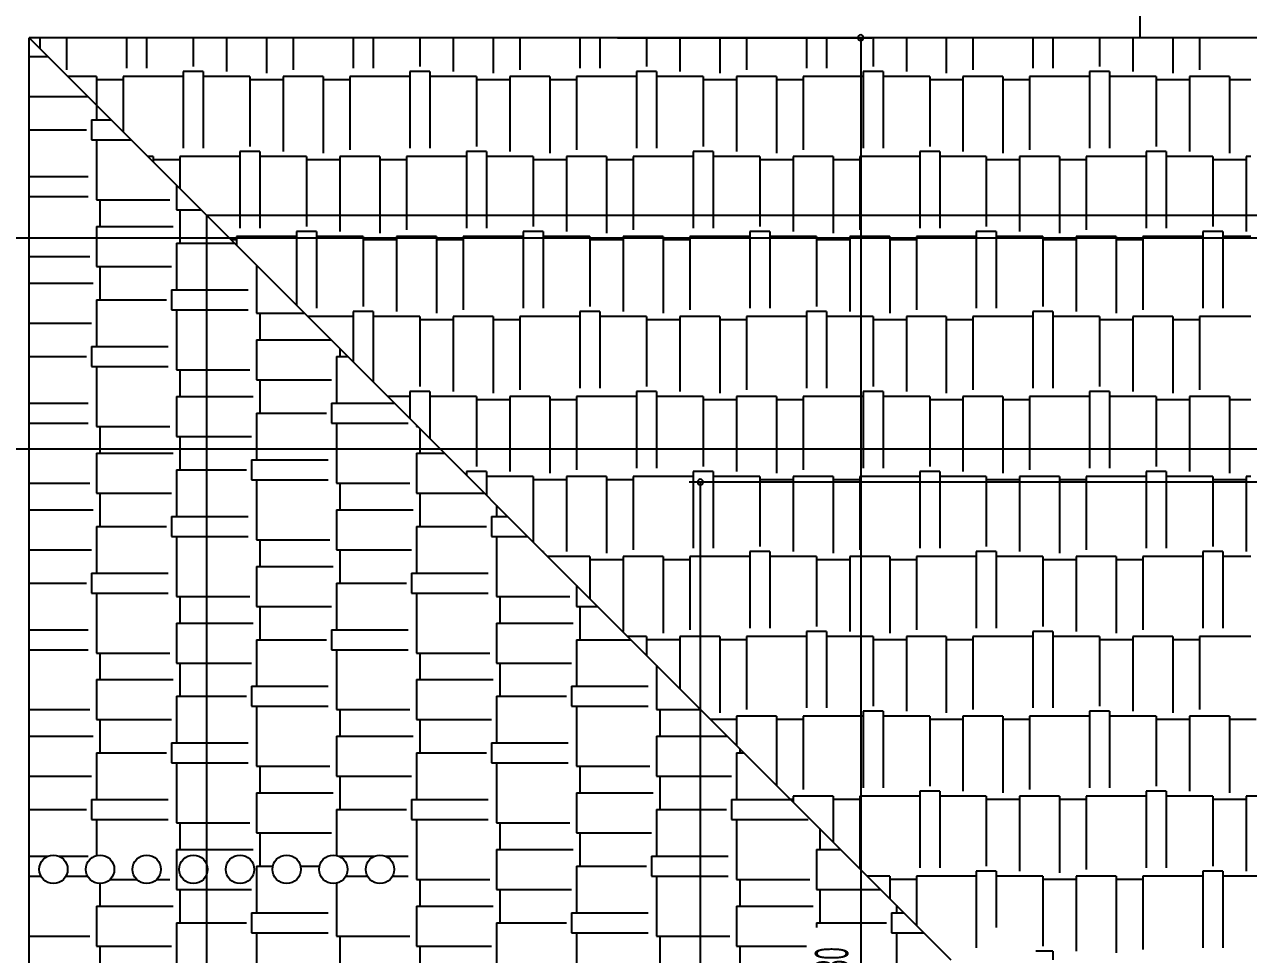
# Model space of a CAD drawing. Extents: x 3907.4 to 3911.57, y -3054.42 to -3053.7.
# Drawn here: x 3908.4701 to 3908.5803, y -3054.2086 to -3054.1248 of the extents above; entities that cross this region are included whole.
import ezdxf

# ---------------------------------------------------------------- set-up
doc = ezdxf.new("R2010")
doc.units = 0
doc.header["$LTSCALE"] = 2
doc.header["$MEASUREMENT"] = 0
doc.linetypes.add('ACAD_ISO07W100', pattern=[3.5, 0.5, -3])
doc.linetypes.add('ACAD_ISO10W100', pattern=[18, 12, -3, 0, -3])
doc.layers.get('0').update_dxf_attribs({"linetype": 'CONTINUOUS'})
doc.layers.get('DEFPOINTS').update_dxf_attribs({"linetype": 'CONTINUOUS'})
for name, color, linetype in [('AKS', 11, 'CONTINUOUS'), ('MB', 11, 'CONTINUOUS'), ('OLÇÜ', 6, 'CONTINUOUS'), ('TARAMA', 9, 'CONTINUOUS'), ('TEXT', 11, 'CONTINUOUS')]:
    doc.layers.add(name, color=color, linetype=linetype)
doc.styles.add('ÖLÇÜ', font='stylu.ttf', dxfattribs={"width": 0.5})

msp = doc.modelspace()

# ---------------------------------------------------------------- linework, layer by layer
at = {"color": 0, "linetype": 'ByBlock'}
for centre, start, end in [((3908.54534, -3054.12603), 90, 270), ((3908.54534, -3054.12603), 270, 90), ((3908.5309, -3054.16603), 90, 270), ((3908.5309, -3054.16603), 270, 90)]:
    msp.add_arc(centre, 0.00025, start, end, dxfattribs=at)
at = {"layer": 'AKS', "linetype": 'ACAD_ISO10W100'}
for p, q in [((3908.43096, -3054.14403), (3908.80647, -3054.14403)), ((3908.43096, -3054.16303), (3908.80647, -3054.16303))]:
    msp.add_line(p, q, dxfattribs=at)
at = {"layer": 'DEFPOINTS', "color": 6}
for p, q in [((3908.60447, -3054.16603), (3908.5299, -3054.16603)), ((3908.5309, -3054.16603), (3908.5309, -3054.27303))]:
    msp.add_line(p, q, dxfattribs=at)
at = {"layer": 'MB', "color": 2}
msp.add_line((3908.57047, -3053.82403), (3908.57047, -3054.12603), dxfattribs=at)
at = {"layer": 'MB'}
for p, q in [((3908.47047, -3054.29203), (3908.47047, -3054.12603)), ((3908.59647, -3054.12603), (3908.47047, -3054.12603)), ((3908.47047, -3054.12603), (3908.55347, -3054.20903)), ((3908.57047, -3054.12603), (3908.47047, -3054.12603))]:
    msp.add_line(p, q, dxfattribs=at)
at = {"layer": 'MB', "color": 2, "linetype": 'ACAD_ISO07W100', "ltscale": 5}
for p in [(3908.48647, -3054.27603), (3908.59367, -3054.14203)]:
    msp.add_line(p, (3908.48647, -3054.14203), dxfattribs=at)
at = {"layer": 'OLÇÜ', "color": 6}
for p, q in [((3908.52345, -3054.12603), (3908.54634, -3054.12603)), ((3908.54534, -3054.12603), (3908.54534, -3054.29203))]:
    msp.add_line(p, q, dxfattribs=at)
at = {"layer": 'TARAMA'}
for p, q in [((3908.47145, -3054.12603), (3908.47145, -3054.12701)), ((3908.47385, -3054.12603), (3908.47385, -3054.12892)), ((3908.47925, -3054.12603), (3908.47925, -3054.12877)), ((3908.48105, -3054.12603), (3908.48105, -3054.12877)), ((3908.48525, -3054.12603), (3908.48525, -3054.12862)), ((3908.48825, -3054.12603), (3908.48825, -3054.12907)), ((3908.49185, -3054.12603), (3908.49185, -3054.12922)), ((3908.49425, -3054.12603), (3908.49425, -3054.12892)), ((3908.49965, -3054.12603), (3908.49965, -3054.12877)), ((3908.50145, -3054.12603), (3908.50145, -3054.12877)), ((3908.50565, -3054.12603), (3908.50565, -3054.12862)), ((3908.50865, -3054.12603), (3908.50865, -3054.12907)), ((3908.51225, -3054.12603), (3908.51225, -3054.12922)), ((3908.51465, -3054.12603), (3908.51465, -3054.12892)), ((3908.52005, -3054.12603), (3908.52005, -3054.12877)), ((3908.52185, -3054.12603), (3908.52185, -3054.12877)), ((3908.52605, -3054.12603), (3908.52605, -3054.12862)), ((3908.52905, -3054.12603), (3908.52905, -3054.12907)), ((3908.53265, -3054.12603), (3908.53265, -3054.12922)), ((3908.53505, -3054.12603), (3908.53505, -3054.12892)), ((3908.54045, -3054.12603), (3908.54045, -3054.12877)), ((3908.54225, -3054.12603), (3908.54225, -3054.12877)), ((3908.54645, -3054.12603), (3908.54645, -3054.12862)), ((3908.54945, -3054.12603), (3908.54945, -3054.12907)), ((3908.55305, -3054.12603), (3908.55305, -3054.12922)), ((3908.55545, -3054.12603), (3908.55545, -3054.12892)), ((3908.56085, -3054.12603), (3908.56085, -3054.12877)), ((3908.56265, -3054.12603), (3908.56265, -3054.12877)), ((3908.56685, -3054.12603), (3908.56685, -3054.12862)), ((3908.56985, -3054.12603), (3908.56985, -3054.12907)), ((3908.57345, -3054.12603), (3908.57345, -3054.12922)), ((3908.57585, -3054.12603), (3908.57585, -3054.12892)), ((3908.47047, -3054.12772), (3908.47215, -3054.12772)), ((3908.48615, -3054.12907), (3908.48435, -3054.12907)), ((3908.48435, -3054.12907), (3908.48435, -3054.13597)), ((3908.48615, -3054.12907), (3908.48615, -3054.13597)), ((3908.50655, -3054.12907), (3908.50475, -3054.12907)), ((3908.50475, -3054.12907), (3908.50475, -3054.13597)), ((3908.50655, -3054.12907), (3908.50655, -3054.13597)), ((3908.52695, -3054.12907), (3908.52515, -3054.12907)), ((3908.52515, -3054.12907), (3908.52515, -3054.13597)), ((3908.52695, -3054.12907), (3908.52695, -3054.13597)), ((3908.54735, -3054.12907), (3908.54555, -3054.12907)), ((3908.54555, -3054.12907), (3908.54555, -3054.13597)), ((3908.54735, -3054.12907), (3908.54735, -3054.13597)), ((3908.56775, -3054.12907), (3908.56595, -3054.12907)), ((3908.56595, -3054.12907), (3908.56595, -3054.13597)), ((3908.56775, -3054.12907), (3908.56775, -3054.13597)), ((3908.47655, -3054.12952), (3908.47395, -3054.12952)), ((3908.47655, -3054.12952), (3908.47655, -3054.13211)), ((3908.47895, -3054.12982), (3908.47655, -3054.12982)), ((3908.48435, -3054.12952), (3908.47895, -3054.12952)), ((3908.47895, -3054.12952), (3908.47895, -3054.13451)), ((3908.49035, -3054.12952), (3908.48615, -3054.12952)), ((3908.49035, -3054.12952), (3908.49035, -3054.13582)), ((3908.49335, -3054.12982), (3908.49035, -3054.12982)), ((3908.49695, -3054.12952), (3908.49335, -3054.12952)), ((3908.49335, -3054.12952), (3908.49335, -3054.13627)), ((3908.49695, -3054.12952), (3908.49695, -3054.13642)), ((3908.49935, -3054.12982), (3908.49695, -3054.12982)), ((3908.50475, -3054.12952), (3908.49935, -3054.12952)), ((3908.49935, -3054.12952), (3908.49935, -3054.13612)), ((3908.51075, -3054.12952), (3908.50655, -3054.12952)), ((3908.51075, -3054.12952), (3908.51075, -3054.13582)), ((3908.51375, -3054.12982), (3908.51075, -3054.12982)), ((3908.51735, -3054.12952), (3908.51375, -3054.12952)), ((3908.51375, -3054.12952), (3908.51375, -3054.13627)), ((3908.51735, -3054.12952), (3908.51735, -3054.13642)), ((3908.51975, -3054.12982), (3908.51735, -3054.12982)), ((3908.52515, -3054.12952), (3908.51975, -3054.12952)), ((3908.51975, -3054.12952), (3908.51975, -3054.13612)), ((3908.53115, -3054.12952), (3908.52695, -3054.12952)), ((3908.53115, -3054.12952), (3908.53115, -3054.13582)), ((3908.53415, -3054.12982), (3908.53115, -3054.12982)), ((3908.53775, -3054.12952), (3908.53415, -3054.12952)), ((3908.53415, -3054.12952), (3908.53415, -3054.13627)), ((3908.53775, -3054.12952), (3908.53775, -3054.13642)), ((3908.54015, -3054.12982), (3908.53775, -3054.12982)), ((3908.54555, -3054.12952), (3908.54015, -3054.12952)), ((3908.54015, -3054.12952), (3908.54015, -3054.13612)), ((3908.55155, -3054.12952), (3908.54735, -3054.12952)), ((3908.55155, -3054.12952), (3908.55155, -3054.13582)), ((3908.55455, -3054.12982), (3908.55155, -3054.12982)), ((3908.55815, -3054.12952), (3908.55455, -3054.12952)), ((3908.55455, -3054.12952), (3908.55455, -3054.13627)), ((3908.55815, -3054.12952), (3908.55815, -3054.13642)), ((3908.56055, -3054.12982), (3908.55815, -3054.12982)), ((3908.56595, -3054.12952), (3908.56055, -3054.12952)), ((3908.56055, -3054.12952), (3908.56055, -3054.13612)), ((3908.57195, -3054.12952), (3908.56775, -3054.12952)), ((3908.57195, -3054.12952), (3908.57195, -3054.13582)), ((3908.57495, -3054.12982), (3908.57195, -3054.12982)), ((3908.57855, -3054.12952), (3908.57495, -3054.12952)), ((3908.57495, -3054.12952), (3908.57495, -3054.13627)), ((3908.57855, -3054.12952), (3908.57855, -3054.13642)), ((3908.58047, -3054.12982), (3908.57855, -3054.12982)), ((3908.47047, -3054.13132), (3908.47575, -3054.13132)), ((3908.47655, -3054.13211), (3908.47655, -3054.13342)), ((3908.4761, -3054.13342), (3908.4761, -3054.13522)), ((3908.4761, -3054.13342), (3908.47785, -3054.13342)), ((3908.47047, -3054.13432), (3908.47565, -3054.13432)), ((3908.4761, -3054.13522), (3908.47965, -3054.13522)), ((3908.47655, -3054.13522), (3908.47655, -3054.14062)), ((3908.48165, -3054.13672), (3908.48115, -3054.13672)), ((3908.48165, -3054.13672), (3908.48165, -3054.13721)), ((3908.48405, -3054.13702), (3908.48165, -3054.13702)), ((3908.48945, -3054.13672), (3908.48405, -3054.13672)), ((3908.48405, -3054.13672), (3908.48405, -3054.13961)), ((3908.49125, -3054.13627), (3908.48945, -3054.13627)), ((3908.48945, -3054.13627), (3908.48945, -3054.14203)), ((3908.49125, -3054.13627), (3908.49125, -3054.14203)), ((3908.49545, -3054.13672), (3908.49125, -3054.13672)), ((3908.49545, -3054.13672), (3908.49545, -3054.14203)), ((3908.49845, -3054.13702), (3908.49545, -3054.13702)), ((3908.50205, -3054.13672), (3908.49845, -3054.13672)), ((3908.49845, -3054.13672), (3908.49845, -3054.14203)), ((3908.50205, -3054.13672), (3908.50205, -3054.14203)), ((3908.50445, -3054.13702), (3908.50205, -3054.13702)), ((3908.50985, -3054.13672), (3908.50445, -3054.13672)), ((3908.50445, -3054.13672), (3908.50445, -3054.14203)), ((3908.51165, -3054.13627), (3908.50985, -3054.13627)), ((3908.50985, -3054.13627), (3908.50985, -3054.14203)), ((3908.51165, -3054.13627), (3908.51165, -3054.14203)), ((3908.51585, -3054.13672), (3908.51165, -3054.13672)), ((3908.51585, -3054.13672), (3908.51585, -3054.14203)), ((3908.51885, -3054.13702), (3908.51585, -3054.13702)), ((3908.52245, -3054.13672), (3908.51885, -3054.13672)), ((3908.51885, -3054.13672), (3908.51885, -3054.14203)), ((3908.52245, -3054.13672), (3908.52245, -3054.14203)), ((3908.52485, -3054.13702), (3908.52245, -3054.13702)), ((3908.53025, -3054.13672), (3908.52485, -3054.13672)), ((3908.52485, -3054.13672), (3908.52485, -3054.14203)), ((3908.53205, -3054.13627), (3908.53025, -3054.13627)), ((3908.53025, -3054.13627), (3908.53025, -3054.14203)), ((3908.53205, -3054.13627), (3908.53205, -3054.14203)), ((3908.53625, -3054.13672), (3908.53205, -3054.13672)), ((3908.53625, -3054.13672), (3908.53625, -3054.14203)), ((3908.53925, -3054.13702), (3908.53625, -3054.13702)), ((3908.54285, -3054.13672), (3908.53925, -3054.13672)), ((3908.53925, -3054.13672), (3908.53925, -3054.14203)), ((3908.54285, -3054.13672), (3908.54285, -3054.14203)), ((3908.54525, -3054.13702), (3908.54285, -3054.13702)), ((3908.55065, -3054.13672), (3908.54525, -3054.13672)), ((3908.54525, -3054.13672), (3908.54525, -3054.14203)), ((3908.55245, -3054.13627), (3908.55065, -3054.13627)), ((3908.55065, -3054.13627), (3908.55065, -3054.14203)), ((3908.55245, -3054.13627), (3908.55245, -3054.14203)), ((3908.55665, -3054.13672), (3908.55245, -3054.13672)), ((3908.55665, -3054.13672), (3908.55665, -3054.14203)), ((3908.55965, -3054.13702), (3908.55665, -3054.13702)), ((3908.56325, -3054.13672), (3908.55965, -3054.13672)), ((3908.55965, -3054.13672), (3908.55965, -3054.14203)), ((3908.56325, -3054.13672), (3908.56325, -3054.14203)), ((3908.56565, -3054.13702), (3908.56325, -3054.13702)), ((3908.57105, -3054.13672), (3908.56565, -3054.13672)), ((3908.56565, -3054.13672), (3908.56565, -3054.14203)), ((3908.57285, -3054.13627), (3908.57105, -3054.13627)), ((3908.57105, -3054.13627), (3908.57105, -3054.14203)), ((3908.57285, -3054.13627), (3908.57285, -3054.14203)), ((3908.57705, -3054.13672), (3908.57285, -3054.13672)), ((3908.57705, -3054.13672), (3908.57705, -3054.14203)), ((3908.58005, -3054.13702), (3908.57705, -3054.13702)), ((3908.58047, -3054.13672), (3908.58005, -3054.13672)), ((3908.58005, -3054.13672), (3908.58005, -3054.14203)), ((3908.47047, -3054.13852), (3908.4758, -3054.13852)), ((3908.48375, -3054.13931), (3908.48375, -3054.14152)), ((3908.47047, -3054.14032), (3908.4758, -3054.14032)), ((3908.47655, -3054.14062), (3908.48315, -3054.14062)), ((3908.47685, -3054.14062), (3908.47685, -3054.14302)), ((3908.48375, -3054.14152), (3908.48595, -3054.14152)), ((3908.48405, -3054.14152), (3908.48405, -3054.14452)), ((3908.48945, -3054.14203), (3908.48945, -3054.14317)), ((3908.49125, -3054.14203), (3908.49125, -3054.14317)), ((3908.49545, -3054.14203), (3908.49545, -3054.14302)), ((3908.49845, -3054.14203), (3908.49845, -3054.14347)), ((3908.50205, -3054.14203), (3908.50205, -3054.14362)), ((3908.50445, -3054.14203), (3908.50445, -3054.14332)), ((3908.50985, -3054.14203), (3908.50985, -3054.14317)), ((3908.51165, -3054.14203), (3908.51165, -3054.14317)), ((3908.51585, -3054.14203), (3908.51585, -3054.14302)), ((3908.51885, -3054.14203), (3908.51885, -3054.14347)), ((3908.52245, -3054.14203), (3908.52245, -3054.14362)), ((3908.52485, -3054.14203), (3908.52485, -3054.14332)), ((3908.53025, -3054.14203), (3908.53025, -3054.14317)), ((3908.53205, -3054.14203), (3908.53205, -3054.14317)), ((3908.53625, -3054.14203), (3908.53625, -3054.14302)), ((3908.53925, -3054.14203), (3908.53925, -3054.14347)), ((3908.54285, -3054.14203), (3908.54285, -3054.14362)), ((3908.54525, -3054.14203), (3908.54525, -3054.14332)), ((3908.55065, -3054.14203), (3908.55065, -3054.14317)), ((3908.55245, -3054.14203), (3908.55245, -3054.14317)), ((3908.55665, -3054.14203), (3908.55665, -3054.14302)), ((3908.55965, -3054.14203), (3908.55965, -3054.14347)), ((3908.56325, -3054.14203), (3908.56325, -3054.14362)), ((3908.56565, -3054.14203), (3908.56565, -3054.14332)), ((3908.57105, -3054.14203), (3908.57105, -3054.14317)), ((3908.57285, -3054.14203), (3908.57285, -3054.14317)), ((3908.57705, -3054.14203), (3908.57705, -3054.14302)), ((3908.58005, -3054.14203), (3908.58005, -3054.14347)), ((3908.47655, -3054.14302), (3908.47655, -3054.14662)), ((3908.47655, -3054.14302), (3908.48345, -3054.14302)), ((3908.49635, -3054.14347), (3908.49455, -3054.14347)), ((3908.49455, -3054.14347), (3908.49455, -3054.15011)), ((3908.49635, -3054.14347), (3908.49635, -3054.15037)), ((3908.51675, -3054.14347), (3908.51495, -3054.14347)), ((3908.51495, -3054.14347), (3908.51495, -3054.15037)), ((3908.51675, -3054.14347), (3908.51675, -3054.15037)), ((3908.53715, -3054.14347), (3908.53535, -3054.14347)), ((3908.53535, -3054.14347), (3908.53535, -3054.15037)), ((3908.53715, -3054.14347), (3908.53715, -3054.15037)), ((3908.55755, -3054.14347), (3908.55575, -3054.14347)), ((3908.55575, -3054.14347), (3908.55575, -3054.15037)), ((3908.55755, -3054.14347), (3908.55755, -3054.15037)), ((3908.57795, -3054.14347), (3908.57615, -3054.14347)), ((3908.57615, -3054.14347), (3908.57615, -3054.15037)), ((3908.57795, -3054.14347), (3908.57795, -3054.15037)), ((3908.48375, -3054.14452), (3908.48375, -3054.14872)), ((3908.48375, -3054.14452), (3908.48647, -3054.14452)), ((3908.48647, -3054.14452), (3908.48895, -3054.14452)), ((3908.48915, -3054.14422), (3908.48865, -3054.14422)), ((3908.49455, -3054.14392), (3908.48915, -3054.14392)), ((3908.48915, -3054.14392), (3908.48915, -3054.14471)), ((3908.50055, -3054.14392), (3908.49635, -3054.14392)), ((3908.50055, -3054.14392), (3908.50055, -3054.15022)), ((3908.50355, -3054.14422), (3908.50055, -3054.14422)), ((3908.50715, -3054.14392), (3908.50355, -3054.14392)), ((3908.50355, -3054.14392), (3908.50355, -3054.15067)), ((3908.50715, -3054.14392), (3908.50715, -3054.15082)), ((3908.50955, -3054.14422), (3908.50715, -3054.14422)), ((3908.51495, -3054.14392), (3908.50955, -3054.14392)), ((3908.50955, -3054.14392), (3908.50955, -3054.15052)), ((3908.52095, -3054.14392), (3908.51675, -3054.14392)), ((3908.52095, -3054.14392), (3908.52095, -3054.15022)), ((3908.52395, -3054.14422), (3908.52095, -3054.14422)), ((3908.52755, -3054.14392), (3908.52395, -3054.14392)), ((3908.52395, -3054.14392), (3908.52395, -3054.15067)), ((3908.52755, -3054.14392), (3908.52755, -3054.15082)), ((3908.52995, -3054.14422), (3908.52755, -3054.14422)), ((3908.53535, -3054.14392), (3908.52995, -3054.14392)), ((3908.52995, -3054.14392), (3908.52995, -3054.15052)), ((3908.54135, -3054.14392), (3908.53715, -3054.14392)), ((3908.54135, -3054.14392), (3908.54135, -3054.15022)), ((3908.54435, -3054.14422), (3908.54135, -3054.14422)), ((3908.54795, -3054.14392), (3908.54435, -3054.14392)), ((3908.54435, -3054.14392), (3908.54435, -3054.15067)), ((3908.54795, -3054.14392), (3908.54795, -3054.15082)), ((3908.55035, -3054.14422), (3908.54795, -3054.14422)), ((3908.55575, -3054.14392), (3908.55035, -3054.14392)), ((3908.55035, -3054.14392), (3908.55035, -3054.15052)), ((3908.56175, -3054.14392), (3908.55755, -3054.14392)), ((3908.56175, -3054.14392), (3908.56175, -3054.15022)), ((3908.56475, -3054.14422), (3908.56175, -3054.14422)), ((3908.56835, -3054.14392), (3908.56475, -3054.14392)), ((3908.56475, -3054.14392), (3908.56475, -3054.15067)), ((3908.56835, -3054.14392), (3908.56835, -3054.15082)), ((3908.57075, -3054.14422), (3908.56835, -3054.14422)), ((3908.57615, -3054.14392), (3908.57075, -3054.14392)), ((3908.57075, -3054.14392), (3908.57075, -3054.15052)), ((3908.58047, -3054.14392), (3908.57795, -3054.14392)), ((3908.47047, -3054.14572), (3908.47595, -3054.14572)), ((3908.47655, -3054.14662), (3908.4833, -3054.14662)), ((3908.47685, -3054.14662), (3908.47685, -3054.14962)), ((3908.49095, -3054.14651), (3908.49095, -3054.15082)), ((3908.47047, -3054.14812), (3908.47625, -3054.14812)), ((3908.4833, -3054.14872), (3908.4833, -3054.15052)), ((3908.4833, -3054.14872), (3908.48647, -3054.14872)), ((3908.48647, -3054.14872), (3908.4902, -3054.14872)), ((3908.47655, -3054.14962), (3908.47655, -3054.15382)), ((3908.47655, -3054.14962), (3908.48285, -3054.14962)), ((3908.4833, -3054.15052), (3908.48647, -3054.15052)), ((3908.48375, -3054.15052), (3908.48375, -3054.15592)), ((3908.48647, -3054.15052), (3908.4902, -3054.15052)), ((3908.49095, -3054.15082), (3908.49525, -3054.15082)), ((3908.49125, -3054.15082), (3908.49125, -3054.15322)), ((3908.49965, -3054.15112), (3908.49555, -3054.15112)), ((3908.50145, -3054.15067), (3908.49965, -3054.15067)), ((3908.49965, -3054.15067), (3908.49965, -3054.15521)), ((3908.50145, -3054.15067), (3908.50145, -3054.15701)), ((3908.50565, -3054.15112), (3908.50145, -3054.15112)), ((3908.50565, -3054.15112), (3908.50565, -3054.15742)), ((3908.50865, -3054.15142), (3908.50565, -3054.15142)), ((3908.51225, -3054.15112), (3908.50865, -3054.15112)), ((3908.50865, -3054.15112), (3908.50865, -3054.15787)), ((3908.51225, -3054.15112), (3908.51225, -3054.15802)), ((3908.51465, -3054.15142), (3908.51225, -3054.15142)), ((3908.52005, -3054.15112), (3908.51465, -3054.15112)), ((3908.51465, -3054.15112), (3908.51465, -3054.15772)), ((3908.52185, -3054.15067), (3908.52005, -3054.15067)), ((3908.52005, -3054.15067), (3908.52005, -3054.15757)), ((3908.52185, -3054.15067), (3908.52185, -3054.15757)), ((3908.52605, -3054.15112), (3908.52185, -3054.15112)), ((3908.52605, -3054.15112), (3908.52605, -3054.15742)), ((3908.52905, -3054.15142), (3908.52605, -3054.15142)), ((3908.53265, -3054.15112), (3908.52905, -3054.15112)), ((3908.52905, -3054.15112), (3908.52905, -3054.15787)), ((3908.53265, -3054.15112), (3908.53265, -3054.15802)), ((3908.53505, -3054.15142), (3908.53265, -3054.15142)), ((3908.54045, -3054.15112), (3908.53505, -3054.15112)), ((3908.53505, -3054.15112), (3908.53505, -3054.15772)), ((3908.54225, -3054.15067), (3908.54045, -3054.15067)), ((3908.54045, -3054.15067), (3908.54045, -3054.15757)), ((3908.54225, -3054.15067), (3908.54225, -3054.15757)), ((3908.54645, -3054.15112), (3908.54225, -3054.15112)), ((3908.54645, -3054.15112), (3908.54645, -3054.15742)), ((3908.54945, -3054.15142), (3908.54645, -3054.15142)), ((3908.55305, -3054.15112), (3908.54945, -3054.15112)), ((3908.54945, -3054.15112), (3908.54945, -3054.15787)), ((3908.55305, -3054.15112), (3908.55305, -3054.15802)), ((3908.55545, -3054.15142), (3908.55305, -3054.15142)), ((3908.56085, -3054.15112), (3908.55545, -3054.15112)), ((3908.55545, -3054.15112), (3908.55545, -3054.15772)), ((3908.56265, -3054.15067), (3908.56085, -3054.15067)), ((3908.56085, -3054.15067), (3908.56085, -3054.15757)), ((3908.56265, -3054.15067), (3908.56265, -3054.15757)), ((3908.56685, -3054.15112), (3908.56265, -3054.15112)), ((3908.56685, -3054.15112), (3908.56685, -3054.15742)), ((3908.56985, -3054.15142), (3908.56685, -3054.15142)), ((3908.57345, -3054.15112), (3908.56985, -3054.15112)), ((3908.56985, -3054.15112), (3908.56985, -3054.15787)), ((3908.57345, -3054.15112), (3908.57345, -3054.15802)), ((3908.57585, -3054.15142), (3908.57345, -3054.15142)), ((3908.58047, -3054.15112), (3908.57585, -3054.15112)), ((3908.57585, -3054.15112), (3908.57585, -3054.15772)), ((3908.47047, -3054.15172), (3908.4761, -3054.15172)), ((3908.49095, -3054.15322), (3908.49095, -3054.15682)), ((3908.49095, -3054.15322), (3908.49765, -3054.15322)), ((3908.47047, -3054.15472), (3908.47565, -3054.15472)), ((3908.4761, -3054.15382), (3908.4761, -3054.15562)), ((3908.4761, -3054.15382), (3908.483, -3054.15382)), ((3908.49815, -3054.15472), (3908.49815, -3054.15892)), ((3908.49815, -3054.15472), (3908.49915, -3054.15472)), ((3908.49845, -3054.15401), (3908.49845, -3054.15472)), ((3908.4761, -3054.15562), (3908.483, -3054.15562)), ((3908.47655, -3054.15562), (3908.47655, -3054.16102)), ((3908.48375, -3054.15592), (3908.48647, -3054.15592)), ((3908.48405, -3054.15592), (3908.48405, -3054.15832)), ((3908.48647, -3054.15592), (3908.49035, -3054.15592)), ((3908.49095, -3054.15682), (3908.4977, -3054.15682)), ((3908.49125, -3054.15682), (3908.49125, -3054.15982)), ((3908.50655, -3054.15787), (3908.50475, -3054.15787)), ((3908.50475, -3054.15787), (3908.50475, -3054.16031)), ((3908.50655, -3054.15787), (3908.50655, -3054.16211)), ((3908.52695, -3054.15787), (3908.52515, -3054.15787)), ((3908.52515, -3054.15787), (3908.52515, -3054.16477)), ((3908.52695, -3054.15787), (3908.52695, -3054.16477)), ((3908.54735, -3054.15787), (3908.54555, -3054.15787)), ((3908.54555, -3054.15787), (3908.54555, -3054.16477)), ((3908.54735, -3054.15787), (3908.54735, -3054.16477)), ((3908.56775, -3054.15787), (3908.56595, -3054.15787)), ((3908.56595, -3054.15787), (3908.56595, -3054.16477)), ((3908.56775, -3054.15787), (3908.56775, -3054.16477)), ((3908.47047, -3054.15892), (3908.4758, -3054.15892)), ((3908.48375, -3054.15832), (3908.48375, -3054.16192)), ((3908.48375, -3054.15832), (3908.48647, -3054.15832)), ((3908.48647, -3054.15832), (3908.49065, -3054.15832)), ((3908.4977, -3054.15892), (3908.4977, -3054.16072)), ((3908.4977, -3054.15892), (3908.50335, -3054.15892)), ((3908.50475, -3054.15832), (3908.50275, -3054.15832)), ((3908.51075, -3054.15832), (3908.50655, -3054.15832)), ((3908.51075, -3054.15832), (3908.51075, -3054.16462)), ((3908.51375, -3054.15862), (3908.51075, -3054.15862)), ((3908.51735, -3054.15832), (3908.51375, -3054.15832)), ((3908.51375, -3054.15832), (3908.51375, -3054.16507)), ((3908.51735, -3054.15832), (3908.51735, -3054.16522)), ((3908.51975, -3054.15862), (3908.51735, -3054.15862)), ((3908.52515, -3054.15832), (3908.51975, -3054.15832)), ((3908.51975, -3054.15832), (3908.51975, -3054.16492)), ((3908.53115, -3054.15832), (3908.52695, -3054.15832)), ((3908.53115, -3054.15832), (3908.53115, -3054.16462)), ((3908.53415, -3054.15862), (3908.53115, -3054.15862)), ((3908.53775, -3054.15832), (3908.53415, -3054.15832)), ((3908.53415, -3054.15832), (3908.53415, -3054.16507)), ((3908.53775, -3054.15832), (3908.53775, -3054.16522)), ((3908.54015, -3054.15862), (3908.53775, -3054.15862)), ((3908.54555, -3054.15832), (3908.54015, -3054.15832)), ((3908.54015, -3054.15832), (3908.54015, -3054.16492)), ((3908.55155, -3054.15832), (3908.54735, -3054.15832)), ((3908.55155, -3054.15832), (3908.55155, -3054.16462)), ((3908.55455, -3054.15862), (3908.55155, -3054.15862)), ((3908.55815, -3054.15832), (3908.55455, -3054.15832)), ((3908.55455, -3054.15832), (3908.55455, -3054.16507)), ((3908.55815, -3054.15832), (3908.55815, -3054.16522)), ((3908.56055, -3054.15862), (3908.55815, -3054.15862)), ((3908.56595, -3054.15832), (3908.56055, -3054.15832)), ((3908.56055, -3054.15832), (3908.56055, -3054.16492)), ((3908.57195, -3054.15832), (3908.56775, -3054.15832)), ((3908.57195, -3054.15832), (3908.57195, -3054.16462)), ((3908.57495, -3054.15862), (3908.57195, -3054.15862)), ((3908.57855, -3054.15832), (3908.57495, -3054.15832)), ((3908.57495, -3054.15832), (3908.57495, -3054.16507)), ((3908.57855, -3054.15832), (3908.57855, -3054.16522)), ((3908.58047, -3054.15862), (3908.57855, -3054.15862)), ((3908.49095, -3054.15982), (3908.49095, -3054.16402)), ((3908.49095, -3054.15982), (3908.49725, -3054.15982)), ((3908.47047, -3054.16072), (3908.4758, -3054.16072)), ((3908.47655, -3054.16102), (3908.48315, -3054.16102)), ((3908.47685, -3054.16102), (3908.47685, -3054.16342)), ((3908.4977, -3054.16072), (3908.5046, -3054.16072)), ((3908.49815, -3054.16072), (3908.49815, -3054.16612)), ((3908.50535, -3054.16091), (3908.50535, -3054.16102)), ((3908.50535, -3054.16102), (3908.50545, -3054.16102)), ((3908.50565, -3054.16121), (3908.50565, -3054.16342)), ((3908.48375, -3054.16192), (3908.48647, -3054.16192)), ((3908.48405, -3054.16192), (3908.48405, -3054.16492)), ((3908.48647, -3054.16192), (3908.4905, -3054.16192)), ((3908.47655, -3054.16342), (3908.47655, -3054.16702)), ((3908.47655, -3054.16342), (3908.48345, -3054.16342)), ((3908.50535, -3054.16342), (3908.50535, -3054.16702)), ((3908.50535, -3054.16342), (3908.50785, -3054.16342)), ((3908.4905, -3054.16402), (3908.4905, -3054.16582)), ((3908.4905, -3054.16402), (3908.4974, -3054.16402)), ((3908.48375, -3054.16492), (3908.48375, -3054.16912)), ((3908.48375, -3054.16492), (3908.48647, -3054.16492)), ((3908.48647, -3054.16492), (3908.49005, -3054.16492)), ((3908.4905, -3054.16582), (3908.4974, -3054.16582)), ((3908.49095, -3054.16582), (3908.49095, -3054.17122)), ((3908.51165, -3054.16507), (3908.50985, -3054.16507)), ((3908.50985, -3054.16507), (3908.50985, -3054.16541)), ((3908.51165, -3054.16507), (3908.51165, -3054.16721)), ((3908.51585, -3054.16552), (3908.51165, -3054.16552)), ((3908.51585, -3054.16552), (3908.51585, -3054.17141)), ((3908.51885, -3054.16582), (3908.51585, -3054.16582)), ((3908.52245, -3054.16552), (3908.51885, -3054.16552)), ((3908.51885, -3054.16552), (3908.51885, -3054.17227)), ((3908.52245, -3054.16552), (3908.52245, -3054.17242)), ((3908.52485, -3054.16582), (3908.52245, -3054.16582)), ((3908.53025, -3054.16552), (3908.52485, -3054.16552)), ((3908.52485, -3054.16552), (3908.52485, -3054.17212)), ((3908.53205, -3054.16507), (3908.53025, -3054.16507)), ((3908.53025, -3054.16507), (3908.53025, -3054.17197)), ((3908.53205, -3054.16507), (3908.53205, -3054.17197)), ((3908.53625, -3054.16552), (3908.53205, -3054.16552)), ((3908.53625, -3054.16552), (3908.53625, -3054.17182)), ((3908.53925, -3054.16582), (3908.53625, -3054.16582)), ((3908.54285, -3054.16552), (3908.53925, -3054.16552)), ((3908.53925, -3054.16552), (3908.53925, -3054.17227)), ((3908.54285, -3054.16552), (3908.54285, -3054.17242)), ((3908.54525, -3054.16582), (3908.54285, -3054.16582)), ((3908.55065, -3054.16552), (3908.54525, -3054.16552)), ((3908.54525, -3054.16552), (3908.54525, -3054.17212)), ((3908.55245, -3054.16507), (3908.55065, -3054.16507)), ((3908.55065, -3054.16507), (3908.55065, -3054.17197)), ((3908.55245, -3054.16507), (3908.55245, -3054.17197)), ((3908.55665, -3054.16552), (3908.55245, -3054.16552)), ((3908.55665, -3054.16552), (3908.55665, -3054.17182)), ((3908.55965, -3054.16582), (3908.55665, -3054.16582)), ((3908.56325, -3054.16552), (3908.55965, -3054.16552)), ((3908.55965, -3054.16552), (3908.55965, -3054.17227)), ((3908.56325, -3054.16552), (3908.56325, -3054.17242)), ((3908.56565, -3054.16582), (3908.56325, -3054.16582)), ((3908.57105, -3054.16552), (3908.56565, -3054.16552)), ((3908.56565, -3054.16552), (3908.56565, -3054.17212)), ((3908.57285, -3054.16507), (3908.57105, -3054.16507)), ((3908.57105, -3054.16507), (3908.57105, -3054.17197)), ((3908.57285, -3054.16507), (3908.57285, -3054.17197)), ((3908.57705, -3054.16552), (3908.57285, -3054.16552)), ((3908.57705, -3054.16552), (3908.57705, -3054.17182)), ((3908.58005, -3054.16582), (3908.57705, -3054.16582)), ((3908.58047, -3054.16552), (3908.58005, -3054.16552)), ((3908.58005, -3054.16552), (3908.58005, -3054.17227)), ((3908.47047, -3054.16612), (3908.47595, -3054.16612)), ((3908.49815, -3054.16612), (3908.50475, -3054.16612)), ((3908.49845, -3054.16612), (3908.49845, -3054.16852)), ((3908.47655, -3054.16702), (3908.4833, -3054.16702)), ((3908.47685, -3054.16702), (3908.47685, -3054.17002)), ((3908.50535, -3054.16702), (3908.51145, -3054.16702)), ((3908.50565, -3054.16702), (3908.50565, -3054.17002)), ((3908.47047, -3054.16852), (3908.47625, -3054.16852)), ((3908.4833, -3054.16912), (3908.4833, -3054.17092)), ((3908.4833, -3054.16912), (3908.48647, -3054.16912)), ((3908.48647, -3054.16912), (3908.4902, -3054.16912)), ((3908.49815, -3054.16852), (3908.49815, -3054.17212)), ((3908.49815, -3054.16852), (3908.50505, -3054.16852)), ((3908.5121, -3054.16912), (3908.5121, -3054.17092)), ((3908.5121, -3054.16912), (3908.51355, -3054.16912)), ((3908.51255, -3054.16811), (3908.51255, -3054.16912)), ((3908.47655, -3054.17002), (3908.47655, -3054.17422)), ((3908.47655, -3054.17002), (3908.48285, -3054.17002)), ((3908.50535, -3054.17002), (3908.50535, -3054.17422)), ((3908.50535, -3054.17002), (3908.51165, -3054.17002)), ((3908.4833, -3054.17092), (3908.48647, -3054.17092)), ((3908.48375, -3054.17092), (3908.48375, -3054.17632)), ((3908.48647, -3054.17092), (3908.4902, -3054.17092)), ((3908.49095, -3054.17122), (3908.49755, -3054.17122)), ((3908.49125, -3054.17122), (3908.49125, -3054.17362)), ((3908.5121, -3054.17092), (3908.51535, -3054.17092)), ((3908.51255, -3054.17092), (3908.51255, -3054.17632)), ((3908.47047, -3054.17212), (3908.4761, -3054.17212)), ((3908.49815, -3054.17212), (3908.5049, -3054.17212)), ((3908.49845, -3054.17212), (3908.49845, -3054.17512)), ((3908.51675, -3054.17227), (3908.5167, -3054.17227)), ((3908.51675, -3054.17227), (3908.51675, -3054.17231)), ((3908.53715, -3054.17227), (3908.53535, -3054.17227)), ((3908.53535, -3054.17227), (3908.53535, -3054.17917)), ((3908.53715, -3054.17227), (3908.53715, -3054.17917)), ((3908.55755, -3054.17227), (3908.55575, -3054.17227)), ((3908.55575, -3054.17227), (3908.55575, -3054.17917)), ((3908.55755, -3054.17227), (3908.55755, -3054.17917)), ((3908.57795, -3054.17227), (3908.57615, -3054.17227)), ((3908.57615, -3054.17227), (3908.57615, -3054.17917)), ((3908.57795, -3054.17227), (3908.57795, -3054.17917)), ((3908.52095, -3054.17272), (3908.51715, -3054.17272)), ((3908.52095, -3054.17272), (3908.52095, -3054.17651)), ((3908.52395, -3054.17302), (3908.52095, -3054.17302)), ((3908.52755, -3054.17272), (3908.52395, -3054.17272)), ((3908.52395, -3054.17272), (3908.52395, -3054.17947)), ((3908.52755, -3054.17272), (3908.52755, -3054.17962)), ((3908.52995, -3054.17302), (3908.52755, -3054.17302)), ((3908.53535, -3054.17272), (3908.52995, -3054.17272)), ((3908.52995, -3054.17272), (3908.52995, -3054.17932)), ((3908.54135, -3054.17272), (3908.53715, -3054.17272)), ((3908.54135, -3054.17272), (3908.54135, -3054.17902)), ((3908.54435, -3054.17302), (3908.54135, -3054.17302)), ((3908.54795, -3054.17272), (3908.54435, -3054.17272)), ((3908.54435, -3054.17272), (3908.54435, -3054.17947)), ((3908.54795, -3054.17272), (3908.54795, -3054.17962)), ((3908.55035, -3054.17302), (3908.54795, -3054.17302)), ((3908.55575, -3054.17272), (3908.55035, -3054.17272)), ((3908.55035, -3054.17272), (3908.55035, -3054.17932)), ((3908.56175, -3054.17272), (3908.55755, -3054.17272)), ((3908.56175, -3054.17272), (3908.56175, -3054.17902)), ((3908.56475, -3054.17302), (3908.56175, -3054.17302)), ((3908.56835, -3054.17272), (3908.56475, -3054.17272)), ((3908.56475, -3054.17272), (3908.56475, -3054.17947)), ((3908.56835, -3054.17272), (3908.56835, -3054.17962)), ((3908.57075, -3054.17302), (3908.56835, -3054.17302)), ((3908.57615, -3054.17272), (3908.57075, -3054.17272)), ((3908.57075, -3054.17272), (3908.57075, -3054.17932)), ((3908.58047, -3054.17272), (3908.57795, -3054.17272)), ((3908.4761, -3054.17422), (3908.4761, -3054.17602)), ((3908.4761, -3054.17422), (3908.483, -3054.17422)), ((3908.49095, -3054.17362), (3908.49095, -3054.17722)), ((3908.49095, -3054.17362), (3908.49785, -3054.17362)), ((3908.5049, -3054.17422), (3908.5049, -3054.17602)), ((3908.5049, -3054.17422), (3908.5118, -3054.17422)), ((3908.47047, -3054.17512), (3908.47565, -3054.17512)), ((3908.49815, -3054.17512), (3908.49815, -3054.17932)), ((3908.49815, -3054.17512), (3908.50445, -3054.17512)), ((3908.51975, -3054.17531), (3908.51975, -3054.17722)), ((3908.4761, -3054.17602), (3908.483, -3054.17602)), ((3908.47655, -3054.17602), (3908.47655, -3054.18142)), ((3908.48375, -3054.17632), (3908.48647, -3054.17632)), ((3908.48405, -3054.17632), (3908.48405, -3054.17872)), ((3908.48647, -3054.17632), (3908.49035, -3054.17632)), ((3908.5049, -3054.17602), (3908.5118, -3054.17602)), ((3908.50535, -3054.17602), (3908.50535, -3054.18142)), ((3908.51255, -3054.17632), (3908.51915, -3054.17632)), ((3908.51285, -3054.17632), (3908.51285, -3054.17872)), ((3908.49095, -3054.17722), (3908.4977, -3054.17722)), ((3908.49125, -3054.17722), (3908.49125, -3054.18022)), ((3908.51975, -3054.17722), (3908.52165, -3054.17722)), ((3908.52005, -3054.17722), (3908.52005, -3054.18022)), ((3908.48375, -3054.17872), (3908.48375, -3054.18232)), ((3908.48375, -3054.17872), (3908.48647, -3054.17872)), ((3908.48647, -3054.17872), (3908.49065, -3054.17872)), ((3908.51255, -3054.17872), (3908.51255, -3054.18232)), ((3908.51255, -3054.17872), (3908.51945, -3054.17872)), ((3908.47047, -3054.17932), (3908.4758, -3054.17932)), ((3908.4977, -3054.17932), (3908.4977, -3054.18112)), ((3908.4977, -3054.17932), (3908.5046, -3054.17932)), ((3908.52605, -3054.17992), (3908.52435, -3054.17992)), ((3908.52605, -3054.17992), (3908.52605, -3054.18161)), ((3908.53265, -3054.17992), (3908.52905, -3054.17992)), ((3908.52905, -3054.17992), (3908.52905, -3054.18461)), ((3908.53265, -3054.17992), (3908.53265, -3054.18682)), ((3908.54045, -3054.17992), (3908.53505, -3054.17992)), ((3908.53505, -3054.17992), (3908.53505, -3054.18652)), ((3908.54225, -3054.17947), (3908.54045, -3054.17947)), ((3908.54045, -3054.17947), (3908.54045, -3054.18637)), ((3908.54225, -3054.17947), (3908.54225, -3054.18637)), ((3908.54645, -3054.17992), (3908.54225, -3054.17992)), ((3908.54645, -3054.17992), (3908.54645, -3054.18622)), ((3908.55305, -3054.17992), (3908.54945, -3054.17992)), ((3908.54945, -3054.17992), (3908.54945, -3054.18667)), ((3908.55305, -3054.17992), (3908.55305, -3054.18682)), ((3908.56085, -3054.17992), (3908.55545, -3054.17992)), ((3908.55545, -3054.17992), (3908.55545, -3054.18652)), ((3908.56265, -3054.17947), (3908.56085, -3054.17947)), ((3908.56085, -3054.17947), (3908.56085, -3054.18637)), ((3908.56265, -3054.17947), (3908.56265, -3054.18637)), ((3908.56685, -3054.17992), (3908.56265, -3054.17992)), ((3908.56685, -3054.17992), (3908.56685, -3054.18622)), ((3908.57345, -3054.17992), (3908.56985, -3054.17992)), ((3908.56985, -3054.17992), (3908.56985, -3054.18667)), ((3908.57345, -3054.17992), (3908.57345, -3054.18682)), ((3908.58047, -3054.17992), (3908.57585, -3054.17992)), ((3908.57585, -3054.17992), (3908.57585, -3054.18652)), ((3908.47047, -3054.18112), (3908.4758, -3054.18112)), ((3908.49095, -3054.18022), (3908.49095, -3054.18442)), ((3908.49095, -3054.18022), (3908.49725, -3054.18022)), ((3908.4977, -3054.18112), (3908.5046, -3054.18112)), ((3908.49815, -3054.18112), (3908.49815, -3054.18652)), ((3908.51975, -3054.18022), (3908.51975, -3054.18442)), ((3908.51975, -3054.18022), (3908.52465, -3054.18022)), ((3908.52905, -3054.18022), (3908.52605, -3054.18022)), ((3908.53505, -3054.18022), (3908.53265, -3054.18022)), ((3908.54945, -3054.18022), (3908.54645, -3054.18022)), ((3908.55545, -3054.18022), (3908.55305, -3054.18022)), ((3908.56985, -3054.18022), (3908.56685, -3054.18022)), ((3908.57585, -3054.18022), (3908.57345, -3054.18022)), ((3908.47655, -3054.18142), (3908.48315, -3054.18142)), ((3908.47685, -3054.18142), (3908.47685, -3054.18382)), ((3908.48375, -3054.18232), (3908.48647, -3054.18232)), ((3908.48405, -3054.18232), (3908.48405, -3054.18532)), ((3908.48647, -3054.18232), (3908.4905, -3054.18232)), ((3908.50535, -3054.18142), (3908.51195, -3054.18142)), ((3908.50565, -3054.18142), (3908.50565, -3054.18382)), ((3908.51255, -3054.18232), (3908.5193, -3054.18232)), ((3908.51285, -3054.18232), (3908.51285, -3054.18532)), ((3908.52695, -3054.18251), (3908.52695, -3054.18652)), ((3908.47655, -3054.18382), (3908.47655, -3054.18742)), ((3908.47655, -3054.18382), (3908.48345, -3054.18382)), ((3908.4905, -3054.18442), (3908.4905, -3054.18622)), ((3908.4905, -3054.18442), (3908.4974, -3054.18442)), ((3908.50535, -3054.18382), (3908.50535, -3054.18742)), ((3908.50535, -3054.18382), (3908.51225, -3054.18382)), ((3908.5193, -3054.18442), (3908.5193, -3054.18622)), ((3908.5193, -3054.18442), (3908.5262, -3054.18442)), ((3908.48375, -3054.18532), (3908.48375, -3054.18952)), ((3908.48375, -3054.18532), (3908.48647, -3054.18532)), ((3908.48647, -3054.18532), (3908.49005, -3054.18532)), ((3908.51255, -3054.18532), (3908.51255, -3054.18952)), ((3908.51255, -3054.18532), (3908.51885, -3054.18532)), ((3908.47047, -3054.18652), (3908.47595, -3054.18652)), ((3908.4905, -3054.18622), (3908.4974, -3054.18622)), ((3908.49095, -3054.18622), (3908.49095, -3054.19162)), ((3908.49815, -3054.18652), (3908.50475, -3054.18652)), ((3908.49845, -3054.18652), (3908.49845, -3054.18892)), ((3908.5193, -3054.18622), (3908.5262, -3054.18622)), ((3908.51975, -3054.18622), (3908.51975, -3054.19162)), ((3908.52695, -3054.18652), (3908.53095, -3054.18652)), ((3908.52725, -3054.18652), (3908.52725, -3054.18892)), ((3908.54735, -3054.18667), (3908.54555, -3054.18667)), ((3908.54555, -3054.18667), (3908.54555, -3054.19357)), ((3908.54735, -3054.18667), (3908.54735, -3054.19357)), ((3908.56775, -3054.18667), (3908.56595, -3054.18667)), ((3908.56595, -3054.18667), (3908.56595, -3054.19357)), ((3908.56775, -3054.18667), (3908.56775, -3054.19357)), ((3908.47655, -3054.18742), (3908.4833, -3054.18742)), ((3908.47685, -3054.18742), (3908.47685, -3054.19042)), ((3908.50535, -3054.18742), (3908.5121, -3054.18742)), ((3908.50565, -3054.18742), (3908.50565, -3054.19042)), ((3908.53415, -3054.18742), (3908.53185, -3054.18742)), ((3908.53775, -3054.18712), (3908.53415, -3054.18712)), ((3908.53415, -3054.18712), (3908.53415, -3054.18971)), ((3908.53775, -3054.18712), (3908.53775, -3054.19331)), ((3908.54015, -3054.18742), (3908.53775, -3054.18742)), ((3908.54555, -3054.18712), (3908.54015, -3054.18712)), ((3908.54015, -3054.18712), (3908.54015, -3054.19372)), ((3908.55155, -3054.18712), (3908.54735, -3054.18712)), ((3908.55155, -3054.18712), (3908.55155, -3054.19342)), ((3908.55455, -3054.18742), (3908.55155, -3054.18742)), ((3908.55815, -3054.18712), (3908.55455, -3054.18712)), ((3908.55455, -3054.18712), (3908.55455, -3054.19387)), ((3908.55815, -3054.18712), (3908.55815, -3054.19402)), ((3908.56055, -3054.18742), (3908.55815, -3054.18742)), ((3908.56595, -3054.18712), (3908.56055, -3054.18712)), ((3908.56055, -3054.18712), (3908.56055, -3054.19372)), ((3908.57195, -3054.18712), (3908.56775, -3054.18712)), ((3908.57195, -3054.18712), (3908.57195, -3054.19342)), ((3908.57495, -3054.18742), (3908.57195, -3054.18742)), ((3908.57855, -3054.18712), (3908.57495, -3054.18712)), ((3908.57495, -3054.18712), (3908.57495, -3054.19387)), ((3908.57855, -3054.18712), (3908.57855, -3054.19402)), ((3908.58095, -3054.18742), (3908.57855, -3054.18742)), ((3908.47047, -3054.18892), (3908.47625, -3054.18892)), ((3908.49815, -3054.18892), (3908.49815, -3054.19252)), ((3908.49815, -3054.18892), (3908.50505, -3054.18892)), ((3908.52695, -3054.18892), (3908.52695, -3054.19252)), ((3908.52695, -3054.18892), (3908.53335, -3054.18892)), ((3908.4833, -3054.18952), (3908.4833, -3054.19132)), ((3908.4833, -3054.18952), (3908.48647, -3054.18952)), ((3908.48647, -3054.18952), (3908.4902, -3054.18952)), ((3908.5121, -3054.18952), (3908.5121, -3054.19132)), ((3908.5121, -3054.18952), (3908.519, -3054.18952)), ((3908.53445, -3054.19001), (3908.53445, -3054.19042)), ((3908.47655, -3054.19042), (3908.47655, -3054.19462)), ((3908.47655, -3054.19042), (3908.48285, -3054.19042)), ((3908.50535, -3054.19042), (3908.50535, -3054.19462)), ((3908.50535, -3054.19042), (3908.51165, -3054.19042)), ((3908.53415, -3054.19042), (3908.53415, -3054.19462)), ((3908.53415, -3054.19042), (3908.53485, -3054.19042)), ((3908.4833, -3054.19132), (3908.48647, -3054.19132)), ((3908.48375, -3054.19132), (3908.48375, -3054.19672)), ((3908.48647, -3054.19132), (3908.4902, -3054.19132)), ((3908.49095, -3054.19162), (3908.49755, -3054.19162)), ((3908.49125, -3054.19162), (3908.49125, -3054.19402)), ((3908.5121, -3054.19132), (3908.519, -3054.19132)), ((3908.51255, -3054.19132), (3908.51255, -3054.19672)), ((3908.51975, -3054.19162), (3908.52635, -3054.19162)), ((3908.52005, -3054.19162), (3908.52005, -3054.19402)), ((3908.47047, -3054.19252), (3908.4761, -3054.19252)), ((3908.49815, -3054.19252), (3908.5049, -3054.19252)), ((3908.49845, -3054.19252), (3908.49845, -3054.19552)), ((3908.52695, -3054.19252), (3908.5337, -3054.19252)), ((3908.52725, -3054.19252), (3908.52725, -3054.19552)), ((3908.49095, -3054.19402), (3908.49095, -3054.19762)), ((3908.49095, -3054.19402), (3908.49785, -3054.19402)), ((3908.51975, -3054.19402), (3908.51975, -3054.19762)), ((3908.51975, -3054.19402), (3908.52665, -3054.19402)), ((3908.54285, -3054.19432), (3908.53925, -3054.19432)), ((3908.53925, -3054.19432), (3908.53925, -3054.19481)), ((3908.54285, -3054.19432), (3908.54285, -3054.19841)), ((3908.55065, -3054.19432), (3908.54525, -3054.19432)), ((3908.54525, -3054.19432), (3908.54525, -3054.20081)), ((3908.55245, -3054.19387), (3908.55065, -3054.19387)), ((3908.55065, -3054.19387), (3908.55065, -3054.20077)), ((3908.55245, -3054.19387), (3908.55245, -3054.20077)), ((3908.55665, -3054.19432), (3908.55245, -3054.19432)), ((3908.55665, -3054.19432), (3908.55665, -3054.20062)), ((3908.56325, -3054.19432), (3908.55965, -3054.19432)), ((3908.55965, -3054.19432), (3908.55965, -3054.20107)), ((3908.56325, -3054.19432), (3908.56325, -3054.20122)), ((3908.57105, -3054.19432), (3908.56565, -3054.19432)), ((3908.56565, -3054.19432), (3908.56565, -3054.20092)), ((3908.57285, -3054.19387), (3908.57105, -3054.19387)), ((3908.57105, -3054.19387), (3908.57105, -3054.20077)), ((3908.57285, -3054.19387), (3908.57285, -3054.20077)), ((3908.57705, -3054.19432), (3908.57285, -3054.19432)), ((3908.57705, -3054.19432), (3908.57705, -3054.20062)), ((3908.58365, -3054.19432), (3908.58005, -3054.19432)), ((3908.58005, -3054.19432), (3908.58005, -3054.20107)), ((3908.47047, -3054.19552), (3908.47565, -3054.19552)), ((3908.4761, -3054.19462), (3908.4761, -3054.19642)), ((3908.4761, -3054.19462), (3908.483, -3054.19462)), ((3908.49815, -3054.19552), (3908.49815, -3054.19965)), ((3908.49815, -3054.19552), (3908.50445, -3054.19552)), ((3908.5049, -3054.19462), (3908.5049, -3054.19642)), ((3908.5049, -3054.19462), (3908.5118, -3054.19462)), ((3908.52695, -3054.19552), (3908.52695, -3054.19972)), ((3908.52695, -3054.19552), (3908.53325, -3054.19552)), ((3908.5337, -3054.19462), (3908.5337, -3054.19642)), ((3908.5337, -3054.19462), (3908.53905, -3054.19462)), ((3908.53925, -3054.19462), (3908.53905, -3054.19462)), ((3908.54525, -3054.19462), (3908.54285, -3054.19462)), ((3908.55965, -3054.19462), (3908.55665, -3054.19462)), ((3908.56565, -3054.19462), (3908.56325, -3054.19462)), ((3908.58005, -3054.19462), (3908.57705, -3054.19462)), ((3908.4761, -3054.19642), (3908.483, -3054.19642)), ((3908.47655, -3054.19642), (3908.47655, -3054.19966)), ((3908.5049, -3054.19642), (3908.5118, -3054.19642)), ((3908.50535, -3054.19642), (3908.50535, -3054.20182)), ((3908.5337, -3054.19642), (3908.5406, -3054.19642)), ((3908.53415, -3054.19642), (3908.53415, -3054.20182)), ((3908.48375, -3054.19672), (3908.48647, -3054.19672)), ((3908.48405, -3054.19672), (3908.48405, -3054.19912)), ((3908.48647, -3054.19672), (3908.49035, -3054.19672)), ((3908.49095, -3054.19762), (3908.4977, -3054.19762)), ((3908.49125, -3054.19762), (3908.49125, -3054.20062)), ((3908.51255, -3054.19672), (3908.51915, -3054.19672)), ((3908.51285, -3054.19672), (3908.51285, -3054.19912)), ((3908.51975, -3054.19762), (3908.5265, -3054.19762)), ((3908.52005, -3054.19762), (3908.52005, -3054.20062)), ((3908.54165, -3054.19721), (3908.54165, -3054.19912)), ((3908.47047, -3054.19972), (3908.47217, -3054.19972)), ((3908.47315, -3054.19972), (3908.4758, -3054.19972)), ((3908.48375, -3054.19912), (3908.48375, -3054.20272)), ((3908.48375, -3054.19912), (3908.48647, -3054.19912)), ((3908.48647, -3054.19912), (3908.49065, -3054.19912)), ((3908.49835, -3054.19972), (3908.50157, -3054.19972)), ((3908.50255, -3054.19972), (3908.5046, -3054.19972)), ((3908.51255, -3054.19912), (3908.51255, -3054.20272)), ((3908.51255, -3054.19912), (3908.51945, -3054.19912)), ((3908.5265, -3054.19972), (3908.5265, -3054.20152)), ((3908.5265, -3054.19972), (3908.5334, -3054.19972)), ((3908.54135, -3054.19912), (3908.54135, -3054.20272)), ((3908.54135, -3054.19912), (3908.54355, -3054.19912)), ((3908.49095, -3054.20062), (3908.49095, -3054.20482)), ((3908.49095, -3054.20062), (3908.49241, -3054.20062)), ((3908.49491, -3054.20062), (3908.49661, -3054.20062)), ((3908.51975, -3054.20062), (3908.51975, -3054.20482)), ((3908.51975, -3054.20062), (3908.52605, -3054.20062)), ((3908.55755, -3054.20107), (3908.55575, -3054.20107)), ((3908.55575, -3054.20107), (3908.55575, -3054.20797)), ((3908.55755, -3054.20107), (3908.55755, -3054.20613)), ((3908.57795, -3054.20107), (3908.57615, -3054.20107)), ((3908.57615, -3054.20107), (3908.57615, -3054.20797)), ((3908.57795, -3054.20107), (3908.57795, -3054.20797)), ((3908.47047, -3054.20152), (3908.47154, -3054.20152)), ((3908.47378, -3054.20152), (3908.47574, -3054.20152)), ((3908.47685, -3054.20218), (3908.47685, -3054.20422)), ((3908.47775, -3054.20182), (3908.48017, -3054.20182)), ((3908.48195, -3054.20182), (3908.48315, -3054.20182)), ((3908.49815, -3054.20214), (3908.49815, -3054.20692)), ((3908.49898, -3054.20152), (3908.50094, -3054.20152)), ((3908.50318, -3054.20152), (3908.5046, -3054.20152)), ((3908.50535, -3054.20182), (3908.51195, -3054.20182)), ((3908.50565, -3054.20182), (3908.50565, -3054.20422)), ((3908.5265, -3054.20152), (3908.5334, -3054.20152)), ((3908.52695, -3054.20152), (3908.52695, -3054.20692)), ((3908.53415, -3054.20182), (3908.54075, -3054.20182)), ((3908.53445, -3054.20182), (3908.53445, -3054.20422)), ((3908.54795, -3054.20152), (3908.54595, -3054.20152)), ((3908.54795, -3054.20152), (3908.54795, -3054.20351)), ((3908.55035, -3054.20182), (3908.54795, -3054.20182)), ((3908.55575, -3054.20152), (3908.55035, -3054.20152)), ((3908.55035, -3054.20152), (3908.55035, -3054.20591)), ((3908.56175, -3054.20152), (3908.55755, -3054.20152)), ((3908.56175, -3054.20152), (3908.56175, -3054.20782)), ((3908.56475, -3054.20182), (3908.56175, -3054.20182)), ((3908.56835, -3054.20152), (3908.56475, -3054.20152)), ((3908.56475, -3054.20152), (3908.56475, -3054.20827)), ((3908.56835, -3054.20152), (3908.56835, -3054.20842)), ((3908.57075, -3054.20182), (3908.56835, -3054.20182)), ((3908.57615, -3054.20152), (3908.57075, -3054.20152)), ((3908.57075, -3054.20152), (3908.57075, -3054.20812)), ((3908.58215, -3054.20152), (3908.57795, -3054.20152)), ((3908.48375, -3054.20272), (3908.48647, -3054.20272)), ((3908.48405, -3054.20272), (3908.48405, -3054.20572)), ((3908.48647, -3054.20272), (3908.4905, -3054.20272)), ((3908.51255, -3054.20272), (3908.5193, -3054.20272)), ((3908.51285, -3054.20272), (3908.51285, -3054.20572)), ((3908.54135, -3054.20272), (3908.54715, -3054.20272)), ((3908.54165, -3054.20272), (3908.54165, -3054.20572)), ((3908.47655, -3054.20422), (3908.47655, -3054.20782)), ((3908.47655, -3054.20422), (3908.48345, -3054.20422)), ((3908.50535, -3054.20422), (3908.50535, -3054.20782)), ((3908.50535, -3054.20422), (3908.51225, -3054.20422)), ((3908.53415, -3054.20422), (3908.53415, -3054.20782)), ((3908.53415, -3054.20422), (3908.54105, -3054.20422)), ((3908.54855, -3054.20411), (3908.54855, -3054.20482)), ((3908.4905, -3054.20482), (3908.4905, -3054.20662)), ((3908.4905, -3054.20482), (3908.4974, -3054.20482)), ((3908.5193, -3054.20482), (3908.5193, -3054.20662)), ((3908.5193, -3054.20482), (3908.5262, -3054.20482)), ((3908.5481, -3054.20482), (3908.5481, -3054.20662)), ((3908.5481, -3054.20482), (3908.54925, -3054.20482)), ((3908.48375, -3054.20572), (3908.48375, -3054.20992)), ((3908.48375, -3054.20572), (3908.48647, -3054.20572)), ((3908.48647, -3054.20572), (3908.49005, -3054.20572)), ((3908.4905, -3054.20662), (3908.4974, -3054.20662)), ((3908.49095, -3054.20662), (3908.49095, -3054.21202)), ((3908.51255, -3054.20572), (3908.51255, -3054.20992)), ((3908.51255, -3054.20572), (3908.51885, -3054.20572)), ((3908.5193, -3054.20662), (3908.5262, -3054.20662)), ((3908.51975, -3054.20662), (3908.51975, -3054.21202)), ((3908.54135, -3054.20572), (3908.54135, -3054.20613)), ((3908.54135, -3054.20572), (3908.54765, -3054.20572)), ((3908.5481, -3054.20662), (3908.55105, -3054.20662)), ((3908.54855, -3054.20662), (3908.54855, -3054.21202)), ((3908.47047, -3054.20692), (3908.47595, -3054.20692)), ((3908.49815, -3054.20692), (3908.50475, -3054.20692)), ((3908.49845, -3054.20692), (3908.49845, -3054.20932)), ((3908.52695, -3054.20692), (3908.53355, -3054.20692)), ((3908.52725, -3054.20692), (3908.52725, -3054.20932)), ((3908.47655, -3054.20782), (3908.4833, -3054.20782)), ((3908.47685, -3054.20782), (3908.47685, -3054.21082)), ((3908.50535, -3054.20782), (3908.5121, -3054.20782)), ((3908.50565, -3054.20782), (3908.50565, -3054.21082)), ((3908.53415, -3054.20782), (3908.54046, -3054.20782)), ((3908.53445, -3054.20782), (3908.53445, -3054.21082)), ((3908.56265, -3054.20827), (3908.5611, -3054.20827)), ((3908.56265, -3054.20827), (3908.56265, -3054.20903))]:
    msp.add_line(p, q, dxfattribs=at)
at = {"layer": 'TEXT'}
for centre in [(3908.47266, -3054.2009), (3908.47686, -3054.2009), (3908.48106, -3054.2009), (3908.48526, -3054.2009), (3908.48946, -3054.2009), (3908.49366, -3054.2009), (3908.49786, -3054.2009), (3908.50206, -3054.2009)]:
    msp.add_circle(centre, 0.00128, dxfattribs=at)

# ---------------------------------------------------------------- texts
at = {"layer": 'OLÇÜ', "color": 62, "style": 'ÖLÇÜ', "width": 0.5}
msp.add_text('830', height=0.003, rotation=90, dxfattribs=at).set_placement((3908.54422, -3054.21126))

doc.saveas('drawing.dxf')
